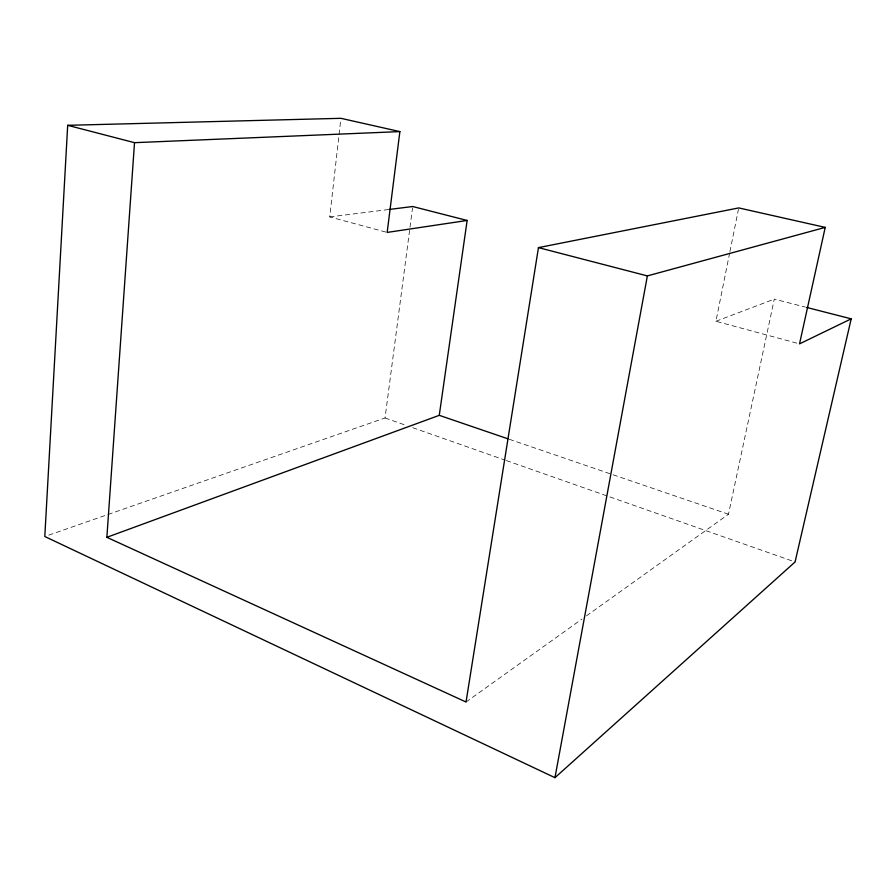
<?xml version="1.0" encoding="UTF-8"?>
<svg xmlns="http://www.w3.org/2000/svg" width="896" height="896" viewBox="0 0 896 896"><rect width="100%" height="100%" fill="white"/><g stroke="black" fill="none" stroke-linecap="round" stroke-linejoin="round"><path stroke-width="0.67" stroke-dasharray="4.48 3.36" d="M385.818 232.064L329.728 216.91L340.906 118.317M48.754 535.136L385.034 417.962L409.819 228.626M409.998 227.248L412.53 207.894M796.824 343.146L715.926 321.272L729.658 252.986M729.938 251.619L738.45 209.283M586.466 615.854L728.47 514.237L774.29 299.13L805.325 307.082M466.032 702.016L581.918 619.102M715.926 321.272L774.29 299.13M329.728 216.91L389.2 209.462M509.253 439.264L728.47 514.237M385.034 417.962L406.123 425.376M412.72 427.694L505.008 460.107M506.33 460.566L795.066 561.971"/><path stroke-width="1.34" d="M67.693 125.317L134.512 142.677L106.87 537.309L439.264 415.33L467.141 220.461L387.162 232.422L399.874 131.6L340.906 118.317L67.693 125.317L44.8 536.514L554.96 777.683L795.066 561.971L851.2 318.842L806.669 307.429M851.2 318.842L799.523 343.874L825.227 227.394L738.73 207.917L538.462 247.621L466.032 702.016L106.87 537.309M554.96 777.683L647.371 275.912L825.227 227.394M389.2 209.462L412.709 206.517L467.141 220.461M134.512 142.677L399.874 131.6M538.462 247.621L647.371 275.912M439.264 415.33L507.931 438.816"/></g></svg>
